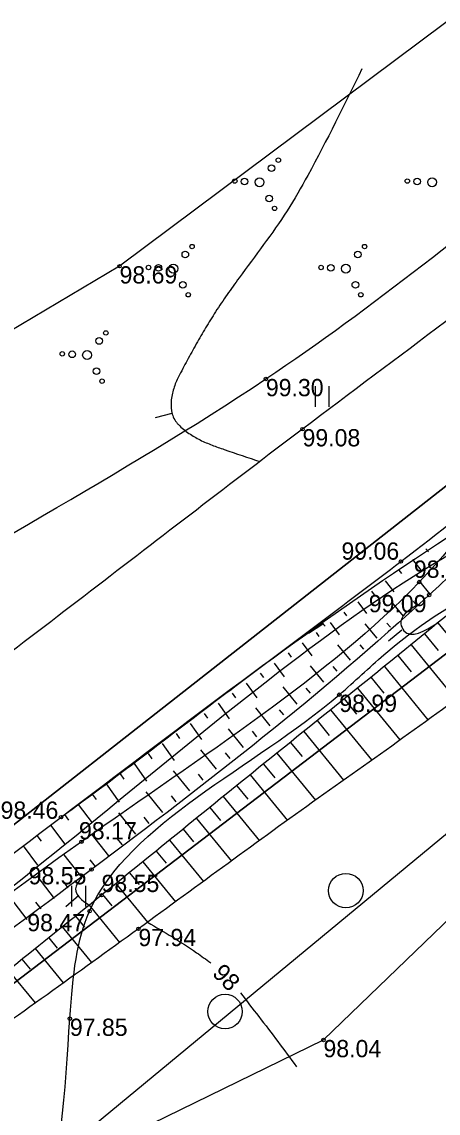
# Model space of a CAD drawing. Extents: x 551610 to 552368, y 324982 to 326143.
# Drawn here: x 551835.61 to 551847.68, y 325325.56 to 325357.14 of the extents above; entities that cross this region are included whole.
import ezdxf

# ---------------------------------------------------------------- set-up
doc = ezdxf.new("R2010")
doc.units = 0
for name, color, linetype in [('CELI_CMAL_####_####_#', 7, 'Continuous'), ('DREN_VADP_####_####_#', 7, 'Continuous'), ('RAMI_UZMR_####_####_#', 7, 'Continuous'), ('RELJ_AATZ_####_TKST_#', 7, 'Continuous'), ('RELJ_ELEM_####_####_#', 7, 'Continuous'), ('RELJ_HORZ_####_TKST_#', 7, 'Continuous'), ('RELJ_HORZ_PAMT_####_#', 7, 'Continuous'), ('RELJ_HORZ_RESN_####_#', 7, 'Continuous'), ('RELJ_NOGA_####_####_#', 7, 'Continuous'), ('RELJ_NOGL_####_####_#', 7, 'Continuous'), ('ROBZ_IERR_####_####_#', 7, 'Continuous'), ('ROBZ_PROJ_####_####_#', 7, 'Continuous'), ('ROBZ_UZMR_####_####_#', 7, 'Continuous'), ('TERT_ELEM_####_####_#', 7, 'Continuous'), ('TERT_KONT_####_####_#', 7, 'Continuous')]:
    doc.layers.add(name, color=color, linetype=linetype)

msp = doc.modelspace()

# ---------------------------------------------------------------- linework, layer by layer
at = {"layer": 'CELI_CMAL_####_####_#'}
for points in [[(552193.1530000002, 326058.498), (552187.7610000002, 326033.522), (552185.931, 326025.836), (552182.623, 326010.509), (552178.898, 325994.57), (552174.5870000002, 325975.18700000003), (552170.725, 325959.326), (552166.9570000002, 325943.805), (552162.166, 325925.484), (552157.619, 325906.566), (552153.211, 325889.255), (552148.945, 325870.988), (552145.184, 325854.073), (552142.42, 325841.537), (552138.907, 325825.524), (552136.346, 325811.835), (552132.1340000001, 325792.403), (552128.642, 325776.536), (552124.476, 325760.85500000004), (552119.171, 325744.408), (552114.154, 325729.662), (552107.269, 325711.112), (552102.6020000001, 325692.60000000003), (552098.25, 325673.24600000004), (552095.0360000001, 325660.342), (552094.07, 325654.684), (552090.375, 325639.274), (552086.936, 325626.864), (552083.416, 325616.707), (552075.615, 325601.11600000004), (552067.493, 325588.894), (552057.532, 325575.724), (552047.819, 325564.027), (552043.023, 325558.065), (552034.966, 325548.63800000004), (552024.9820000001, 325537.196), (552011.992, 325521.644), (552004.209, 325511.772), (551994.165, 325499.401), (551988.8505000001, 325492.821), (551983.5360000001, 325486.24100000004), (551978.5845, 325480.2235), (551973.633, 325474.206), (551968.1070000001, 325467.43100000004), (551962.581, 325460.656), (551956.6295, 325453.398), (551950.6780000001, 325446.14), (551944.856, 325439.1545), (551939.034, 325432.169), (551934.3570343803, 325426.6820352657), (551929.019, 325420.799), (551923.551, 325414.762), (551916.855, 325407.6805), (551910.159, 325400.599), (551905.059, 325395.728), (551899.959, 325390.857), (551895.0025000001, 325386.4685), (551890.046, 325382.08), (551884.136, 325377.281), (551878.226, 325372.482), (551871.7760000001, 325367.3625), (551865.326, 325362.243), (551858.6795, 325356.9305), (551852.0330000002, 325351.618), (551843.745, 325345.3560000001), (551837.598, 325340.6635), (551831.451, 325335.971)], [(551836.7459999961, 325334.12499999703), (551836.746, 325334.125), (551841.6717791831, 325337.8249737359), (551844.1364413894, 325339.67266700516), (551846.597, 325341.526), (551853.0627946417, 325346.6621752336)]]:
    msp.add_spline(points, degree=3, dxfattribs=at)
at = {"layer": 'DREN_VADP_####_####_#'}
msp.add_lwpolyline([(551789.4911000002, 325285.4296000004), (551929.9211999997, 325401.3496000003)], dxfattribs=at)
at = {"layer": 'RAMI_UZMR_####_####_#'}
for points in [[(551920.243, 325424.46600000013), (551913.701, 325413.75400000013), (551904.662, 325404.43100000004), (551895.795, 325394.7090000001), (551885.119, 325387.484), (551873.595, 325377.50200000004), (551862.043, 325368.751), (551848.627, 325357.664), (551838.442, 325350.07), (551826.633, 325343.06900000013), (551812.919, 325332.22100000014), (551805.2590000001, 325323.939), (551800.453, 325319.1880000001), (551789.057, 325310.93100000004), (551777.8860000002, 325301.575), (551774.135, 325296.30800000014), (551759.5, 325284.358), (551744.7120000002, 325270.923)], [(551750.4300000002, 325254.32200000004), (551759.091, 325258.74), (551762.551, 325259.36200000014), (551772.496, 325270.7850000001), (551777.8100000002, 325272.309), (551785.9520000002, 325278.97700000013), (551794.791, 325289.4590000001), (551807.65, 325297.978), (551819.346, 325307.7360000001), (551822.2100000001, 325310.8290000001), (551827.2120000002, 325313.7420000001), (551831.187, 325317.82200000004), (551836.0850000001, 325323.65400000004), (551844.3520000001, 325327.67800000013), (551852.07, 325335.114), (551870.263, 325351.278), (551877.998, 325358.386), (551880.083, 325360.283), (551889.174, 325368.30800000014), (551894.2780000002, 325373.55), (551898.5800000001, 325376.03100000013), (551903.6830000001, 325379.648), (551915.485, 325389.276), (551920.586, 325393.516)]]:
    msp.add_lwpolyline(points, dxfattribs=at)
at = {"layer": 'RELJ_ELEM_####_####_#'}
for centre in [(551838.442, 325350.07), (551842.682, 325346.808), (551843.745, 325345.3560000001), (551846.597, 325341.526), (551847.127, 325340.93100000004), (551847.415, 325340.55600000004), (551844.811, 325337.67000000004), (551836.746, 325334.125), (551836.746, 325334.125), (551837.338, 325333.414), (551837.627, 325332.61000000004), (551837.92, 325331.8670000001), (551837.573, 325331.406), (551838.988, 325330.894), (551837.001, 325328.296), (551844.3520000001, 325327.678)]:
    msp.add_circle(centre, 0.05, dxfattribs=at)
at = {"layer": 'RELJ_HORZ_PAMT_####_#'}
for p, q in [((551839.4786073931, 325345.6946564672), (551839.9631569283, 325345.8179923823)), ((551843.9190344688, 325339.4516760546), (551844.3373171795, 325339.72560957575)), ((551846.2361605685, 325339.23327954847), (551846.62224924, 325339.55098308594)), ((551836.8811521586, 325331.54206663626), (551837.2564765078, 325331.8724174087))]:
    msp.add_line(p, q, dxfattribs=at)
for points in [[(551845.4674408139, 325355.78639237944), (551843.8968180356, 325352.69979847764), (551843.2977964771, 325351.67335607), (551842.6172604591, 325350.6959423948), (551841.9082789301, 325349.73340947804), (551841.559705145, 325349.24705206207), (551841.2239208379, 325348.75160934555), (551840.9355539442, 325348.2899169202), (551840.663090322, 325347.81955518853), (551840.4025695402, 325347.3441835826), (551840.1500311671, 325346.8674615343), (551840.0744694206, 325346.70626560954), (551840.0104123711, 325346.5300859775), (551839.9369811108, 325346.1561164208), (551839.9700748788, 325345.7922345207), (551840.0391741146, 325345.62866445974), (551840.0890677769, 325345.55402505444), (551840.1181263641, 325345.5188108712), (551840.1500311671, 325345.4851219341), (551840.4537594451, 325345.23394167214), (551840.7793746649, 325345.04232930974), (551841.1214735409, 325344.8922197499), (551841.4746527873, 325344.76554789563), (551842.5112699756, 325344.4141945438)], [(551847.0597109013, 325340.25959528744), (551846.596728062, 325339.71929308027), (551846.6849993904, 325339.52142954234), (551847.6679724944, 325339.7500387121)], [(551844.3074014075, 325339.80088793277), (551844.3117328844, 325339.7842282836), (551844.3166776365, 325339.767922134), (551844.3226534169, 325339.75221028225), (551844.3261584905, 325339.74465246743), (551844.328063169, 325339.74096125644), (551844.3290563995, 325339.73913922114), (551844.3295635944, 325339.7382343018), (551844.3298198817, 325339.7377833924), (551844.3300779787, 325339.73733352637), (551844.3360411259, 325339.72759049066), (551844.3424917823, 325339.7181284615), (551844.356653895, 325339.6999311439), (551844.3643844406, 325339.69109978573), (551844.3722724959, 325339.68242810585), (551844.3803400828, 325339.67393253965), (551844.3886092232, 325339.6656295224), (551844.3986184412, 325339.6559026328)], [(551837.3485808398, 325332.3896265475), (551837.1642297745, 325332.04826821876), (551837.558819441, 325331.5766392288)]]:
    msp.add_spline(points, degree=3, dxfattribs=at)
at = {"layer": 'RELJ_HORZ_RESN_####_#'}
for points in [[(551839.2539952525, 325331.0858001754), (551840.6740460574, 325330.2042217265), (551841.0825594771, 325329.91201948054)], [(551841.9432749461, 325329.0393522959), (551842.479856756, 325328.35388848477), (551843.5719937654, 325326.90391974564)]]:
    msp.add_spline(points, degree=3, dxfattribs=at)
at = {"layer": 'RELJ_NOGA_####_####_#'}
for p, q in [((551847.3222200904, 325341.8910415469), (551847.3946321191, 325341.80016400304)), ((551846.9300982959, 325341.5808162106), (551847.1733353109, 325341.2714130237)), ((551846.5365244616, 325341.27243527846), (551846.6102942567, 325341.17788237485)), ((551846.1411741667, 325340.96633549716), (551846.389323113, 325340.64386740234)), ((551847.4435924628, 325340.57996193), (551847.1405990138, 325340.94150747044)), ((551845.7439879578, 325340.6626217292), (551845.8193320587, 325340.5634786121)), ((551845.3453336477, 325340.3608372077), (551845.6001828377, 325340.02194555395)), ((551846.6753378117, 325339.93981829035), (551846.3484568998, 325340.3327303109)), ((551847.0597109013, 325340.25959528744), (551846.9653624817, 325340.3730024241)), ((551844.9451591531, 325340.0610710242), (551845.0228937861, 325339.95663773373)), ((551844.5436615865, 325339.7630790185), (551844.8081893354, 325339.4056577602)), ((551845.9054675556, 325339.301618648), (551845.5565839957, 325339.724217364)), ((551846.2905774537, 325339.6205077332), (551846.1891643829, 325339.742900662)), ((551847.6679724944, 325339.7500387121), (551848.9906786552, 325338.13294780237)), ((551844.1410728823, 325339.4665625754), (551844.2221047557, 325339.35641013813)), ((551847.280849365, 325339.4335966926), (551847.674052395, 325338.9526570974)), ((551843.7373647605, 325339.1715717587), (551844.0122983212, 325338.79308658815)), ((551845.1338785912, 325338.66549772175), (551844.7639239636, 325339.11509955046)), ((551845.5198882606, 325338.98329710093), (551845.4118857776, 325339.1141192889)), ((551846.8930477375, 325339.1179866554), (551848.1896988917, 325337.5315429528)), ((551843.3328151111, 325338.87773582706), (551843.4172231948, 325338.7610049082)), ((551846.5048654475, 325338.8028447854), (551846.8891303691, 325338.33264027507)), ((551842.9274591485, 325338.5850133866), (551843.2158286853, 325338.1850654162)), ((551844.3607911437, 325338.03119889554), (551843.971704689, 325338.5067442949)), ((551844.7475163154, 325338.34812717885), (551844.6336141096, 325338.48696454987)), ((551846.1162033948, 325338.4882946166), (551847.3800394065, 325336.9418635009)), ((551842.5208938506, 325338.2939735249), (551842.6094334383, 325338.17014860245)), ((551845.7271585861, 325338.17421797675), (551846.1008698991, 325337.7170329836)), ((551841.7074501074, 325337.7123299256), (551841.8007274659, 325337.58187910705)), ((551842.114171979, 325338.0031517253), (551842.4172910615, 325337.5792317828)), ((551843.5862589936, 325337.3986648085), (551843.1793404125, 325337.8983276665)), ((551843.973702961, 325337.7147140388), (551843.8542531928, 325337.86106396525)), ((551845.337794766, 325337.86053691286), (551846.5648410766, 325336.3598564838)), ((551841.3007282357, 325337.42150812596), (551841.6192783923, 325336.9760074241)), ((551844.9483946036, 325337.54690097016), (551845.3107146124, 325337.10395610565)), ((551840.8940063642, 325337.13068632636), (551840.9918210997, 325336.9938898677)), ((551842.8103073017, 325336.7678729936), (551842.3870884095, 325337.2899972472)), ((551843.1984716204, 325337.0830370153), (551843.0738649019, 325337.2363519534)), ((551844.5588739574, 325337.23341466073), (551845.7473616267, 325335.7810547429)), ((551840.4872844925, 325336.83986452676), (551840.820798914, 325336.37343591)), ((551844.1693533113, 325336.91992835124), (551844.5201325848, 325336.4914478445)), ((551840.0805626209, 325336.54904272716), (551840.1828926912, 325336.4059314548)), ((551842.0331405166, 325336.13857873017), (551841.5945064783, 325336.6814134925)), ((551842.4218839045, 325336.4530281675), (551842.2924310527, 325336.61273387756)), ((551843.7799444012, 325336.60630330176), (551844.930510839, 325335.20136737276)), ((551839.6738407493, 325336.2582209275), (551840.0225504737, 325335.7705412832)), ((551843.390704118, 325336.2924690256), (551843.7304862188, 325335.87766951293)), ((551839.2671188776, 325335.9673991279), (551839.3740800866, 325335.81781108753)), ((551841.2548689762, 325335.5106511678), (551840.8018054774, 325336.07279166346)), ((551841.644168747, 325335.82441172685), (551841.5104736631, 325335.99029448046)), ((551843.0017564775, 325335.97827206017), (551844.1174817957, 325334.6163365497)), ((551838.8607501349, 325335.6760856369), (551839.2271564192, 325335.16814414854)), ((551842.6131317223, 325335.6636758877), (551842.9428701951, 325335.26118212694)), ((551838.4555608736, 325335.3831325785), (551838.5680728795, 325335.2282284373)), ((551840.47537503, 325334.884241805), (551840.0096921423, 325335.46477128076)), ((551840.8652860206, 325335.1972423475), (551840.7274032553, 325335.36868750333)), ((551842.2245655787, 325335.3490072491), (551843.3071473604, 325334.0275731978)), ((551838.0512342629, 325335.0889901697), (551838.4339522967, 325334.5642832653)), ((551839.6950400712, 325334.2588803404), (551839.2170503186, 325334.85634523415)), ((551841.8359994353, 325335.0343386105), (551842.1558331227, 325334.6439401679)), ((551837.64774254, 325334.79370360164), (551837.764799897, 325334.63398173806)), ((551840.0853536731, 325334.57137867005), (551839.9436402394, 325334.7480414324)), ((551841.447471376, 325334.7196229532), (551842.4970760928, 325333.4384477394)), ((551837.2454457546, 325334.4967913679), (551837.6443371109, 325333.9586955944)), ((551838.9138144366, 325333.6346317918), (551838.4247598298, 325334.24818886956)), ((551841.0589670094, 325334.40487804514), (551841.3688890443, 325334.02658013464)), ((551836.8442822198, 325334.19835013855), (551836.9660800088, 325334.035152668)), ((551839.3045504648, 325333.9466018865), (551839.1594555345, 325334.1283004281)), ((551840.6704626429, 325334.09013313707), (551841.687004825, 325332.849322281)), ((551836.0438263405, 325333.5989587569), (551836.1689552906, 325333.43193334976)), ((551836.4439874023, 325333.8987438877), (551836.8560509167, 325333.34871069225)), ((551838.1317107977, 325333.0114835406), (551837.6320024743, 325333.6396741415)), ((551840.2819582763, 325333.7753882291), (551840.5819615507, 325333.40919962595)), ((551835.6436652788, 325333.2991736261), (551836.065794765, 325332.73570410727)), ((551838.5228238943, 325333.32298071164), (551838.374397032, 325333.50919376564)), ((551839.8934539097, 325333.46064332104), (551840.8767324901, 325332.2604735037)), ((551837.3485808398, 325332.3896265475), (551836.8401925039, 325333.03192284924)), ((551839.5047136869, 325333.14618983073), (551839.7946941057, 325332.7922638499)), ((551837.740413686, 325332.700217464), (551837.5888836575, 325332.89070806664)), ((551839.1159036703, 325332.83182257565), (551840.0657616663, 325331.67258712265)), ((551836.5606515538, 325331.7738666998), (551836.0534475832, 325332.42808048043)), ((551838.7269894558, 325332.5175843182), (551839.006904733, 325332.1759999256)), ((551836.9552861609, 325332.0808894508), (551836.8031373302, 325332.27592321875)), ((551838.3378460075, 325332.203629931), (551839.2539952525, 325331.0858001754)), ((551835.7679118696, 325331.16431058693), (551835.2649333555, 325331.82288013335)), ((551837.9484835108, 325331.88994721527), (551838.218226083, 325331.560887353)), ((551836.1648676605, 325331.4683267558), (551836.0134564748, 325331.66569691506)), ((551837.558819441, 325331.5766392288), (551838.4409855577, 325330.5007368781)), ((551837.1690208567, 325331.26349867), (551837.4285314856, 325330.94708783797)), ((551836.779030416, 325330.95059699833), (551837.6269303459, 325329.9171291581)), ((551836.3887529253, 325330.63805343304), (551836.638003804, 325330.33436630626)), ((551835.9984754345, 325330.3255098678), (551836.8119140835, 325329.33486427297)), ((551835.608073316, 325330.01312203123), (551835.846923015, 325329.7223750825)), ((551835.2175915765, 325329.70083368506), (551835.9965638749, 325328.75306679815))]:
    msp.add_line(p, q, dxfattribs=at)
for points in [[(551914.8910000002, 325394.168), (551909.2030000001, 325389.5405), (551903.515, 325384.913), (551897.795, 325380.565), (551892.0750000001, 325376.217), (551886.784, 325371.8995), (551881.493, 325367.582), (551875.0775, 325362.452), (551868.662, 325357.32200000004), (551863.6255000002, 325353.098), (551858.5890000003, 325348.874), (551853.2765000003, 325344.43350000004), (551847.964, 325339.993), (551842.942, 325335.93), (551837.92, 325331.8670000001), (551833.0465, 325327.9645), (551828.173, 325324.06200000003), (551821.7925, 325318.441), (551815.412, 325312.82)], [(551763.775, 325271.255), (551771.07, 325278.13), (551779.811, 325286.19200000004), (551789.387, 325294.908), (551800.971, 325305.18100000004), (551813.887, 325316.15900000004), (551826.8520000001, 325326.626), (551836.746, 325334.125), (551846.709, 325341.407), (551855.8740000001, 325349.03600000014), (551858.6770000003, 325351.444), (551859.189, 325351.392), (551859.076, 325350.886), (551856.646, 325348.588), (551847.415, 325340.55600000004), (551837.627, 325332.61000000004), (551827.696, 325325.021), (551815.106, 325314.0900000001), (551802.474, 325303.9810000001), (551791.583, 325294.202), (551781.159, 325285.07800000004), (551772.238, 325276.963), (551763.557, 325269.48500000004)]]:
    msp.add_spline(points, degree=3, dxfattribs=at)
at = {"layer": 'RELJ_NOGL_####_####_#'}
for points in [[(551914.891, 325394.168), (551909.7085000001, 325389.0125), (551904.5260000001, 325383.857), (551898.6675, 325379.60500000004), (551892.809, 325375.353), (551887.724, 325370.88450000004), (551882.6390000001, 325366.4160000001), (551876.261, 325360.575), (551869.883, 325354.734), (551864.692, 325350.85500000004), (551859.501, 325346.9760000001), (551854.452, 325342.71400000004), (551849.4030000002, 325338.452), (551844.1955, 325334.673), (551838.988, 325330.894), (551833.6785, 325327.099), (551828.369, 325323.304), (551815.412, 325312.82)], [(551763.775, 325271.255), (551771.301, 325277.92000000004), (551780.114, 325285.932), (551790.111, 325294.974), (551801.314, 325304.859), (551814.119, 325315.875), (551827.252, 325325.891), (551837.1800000002, 325333.60000000003), (551846.9520000002, 325341.093), (551856.0550000002, 325348.869), (551858.718, 325351.1060000001), (551858.834, 325350.95300000004), (551856.2020000002, 325348.7800000001), (551847.127, 325340.93100000004), (551837.338, 325333.414), (551827.3400000001, 325325.74), (551814.423, 325315.446), (551801.584, 325304.5900000001), (551790.4770000001, 325294.5790000001), (551780.638, 325285.451), (551771.86, 325277.4810000001), (551763.557, 325269.48500000004)]]:
    msp.add_spline(points, degree=3, dxfattribs=at)
at = {"layer": 'ROBZ_IERR_####_####_#'}
msp.add_lwpolyline([(552030.8355015758, 325604.43340260437), (552066.7479999998, 325608.9710000009), (552072.4510000004, 325609.6919999998), (552057.9069999997, 325582.4470000006), (551954.7379999999, 325442.1850000005), (551918.8030000003, 325406.1400000006), (551858.3049999997, 325351.84500000067), (551779.875, 325290.48599999957), (551742.1200000001, 325255.8110000007), (551717.5760000004, 325225.85799999913), (551708.1109999996, 325209.56200000085), (551703.4749999996, 325193.0069999993), (551698.8150000004, 325175.9509999994), (551697.3150000004, 325154.9450000003), (551695.5219999999, 325117.1779999994), (551688.324, 325096.47199999914), (551680.8269999997, 325086.56900000013), (551676.0290000001, 325082.3670000006), (551665.8320000004, 325079.3660000004), (551637.130936602, 325087.5139416568)], dxfattribs=at)
at = {"layer": 'ROBZ_PROJ_####_####_#'}
for points in [[(551636.9026536072, 325087.5787488905), (551665.8320000004, 325079.3660000004), (551676.0290000001, 325082.3670000006), (551680.8269999997, 325086.56900000013), (551688.324, 325096.47199999914), (551695.5219999999, 325117.1779999994), (551697.3150000004, 325154.9450000003), (551698.8150000004, 325175.9509999994), (551703.4749999996, 325193.0069999993), (551708.1109999996, 325209.56200000085), (551717.5760000004, 325225.85799999913), (551742.1200000001, 325255.8110000007), (551779.875, 325290.48599999957), (551858.3049999997, 325351.84500000067), (551918.8030000003, 325406.1400000006), (551954.7379999999, 325442.1850000005), (552057.9069999997, 325582.4470000006)], [(552065.0240000002, 325571.6610000004), (552021.9220000004, 325520.0189999994), (551958.7029999997, 325442.8200000003), (551936.4249999998, 325416.5089999996), (551858.3839999996, 325346.8259999994), (551824.8669999996, 325321.3279999998), (551809.176, 325308.95600000024), (551762.9469999997, 325266.4729999993), (551743.9299999997, 325247.02899999917), (551741.9689999997, 325243.8029999994), (551725.2079999996, 325220.7620000001), (551714.2920000004, 325199.4450000003), (551711.5659999996, 325192.27999999933), (551707.318, 325174.5920000002), (551708.75, 325132.65200000076), (551708.9179999996, 325111.97399999946), (551703.2100000001, 325112.7709999997), (551698.5219999999, 325091.4269999992), (551680.3049999997, 325068.9820000008), (551659.9000000004, 325070.2650000006), (551636.6049511868, 325077.09034051927)]]:
    msp.add_lwpolyline(points, dxfattribs=at)
at = {"layer": 'ROBZ_UZMR_####_####_#'}
msp.add_lwpolyline([(551745.9285475551, 325077.7865934619), (551703.2100000001, 325112.7709999997), (551708.9179999996, 325111.97399999946), (551708.75, 325132.65200000076), (551707.318, 325174.5920000002), (551711.5659999996, 325192.27999999933), (551714.2920000004, 325199.4450000003), (551725.2079999996, 325220.7620000001), (551741.9689999997, 325243.8029999994), (551743.9299999997, 325247.02899999917), (551762.9469999997, 325266.4729999993), (551809.176, 325308.95600000024), (551824.8669999996, 325321.3279999998), (551858.3839999996, 325346.8259999994), (551859.4560000002, 325345.5170000009), (551878.6628803568, 325323.25660650834)], dxfattribs=at)
at = {"layer": 'TERT_ELEM_####_####_#'}
for p, q in [((551844.1189476539, 325346), (551844.1189476539, 325346.60000000003)), ((551844.5189476539, 325346), (551844.5189476539, 325346.60000000003)), ((551837.0612437566, 325331.5418624346), (551837.0612437566, 325332.14186243457)), ((551837.4612437565, 325331.5418624346), (551837.4612437565, 325332.14186243457))]:
    msp.add_line(p, q, dxfattribs=at)
for centre, radius in [((551843.044, 325353.13936), 0.06400000000000033), ((551842.84752, 325352.90767999995), 0.09600000000000135), ((551841.7816, 325352.53423999995), 0.06400000000000033), ((551842.06608, 325352.52079999994), 0.09600000000000135), ((551842.5, 325352.5), 0.12800000000000178), ((551846.7816, 325352.53423999995), 0.06400000000000033), ((551847.06608, 325352.52079999994), 0.09600000000000135), ((551847.5, 325352.5), 0.12800000000000178), ((551842.77648, 325352.0331199999), 0.09600000000000135), ((551842.93392, 325351.74383999995), 0.06400000000000033), ((551840.544, 325350.63936), 0.06400000000000033), ((551845.544, 325350.63936), 0.06400000000000033), ((551840.34752, 325350.40767999995), 0.09600000000000135), ((551845.34752, 325350.40767999995), 0.09600000000000135), ((551839.2816, 325350.03423999995), 0.06400000000000033), ((551839.56608, 325350.02079999994), 0.09600000000000135), ((551840, 325350), 0.12800000000000178), ((551844.2816, 325350.03423999995), 0.06400000000000033), ((551844.56608, 325350.02079999994), 0.09600000000000135), ((551845, 325350), 0.12800000000000178), ((551840.27648, 325349.5331199999), 0.09600000000000135), ((551845.27648, 325349.5331199999), 0.09600000000000135), ((551840.43392, 325349.24383999995), 0.06400000000000033), ((551845.43392, 325349.24383999995), 0.06400000000000033), ((551838.044, 325348.13936), 0.06400000000000033), ((551837.84752, 325347.90767999995), 0.09600000000000135), ((551836.7816, 325347.53423999995), 0.06400000000000033), ((551837.06608, 325347.52079999994), 0.09600000000000135), ((551837.5, 325347.5), 0.12800000000000178), ((551837.77648, 325347.0331199999), 0.09600000000000135), ((551837.93392, 325346.74383999995), 0.06400000000000033), ((551845, 325332), 0.5), ((551841.5, 325328.5), 0.5)]:
    msp.add_circle(centre, radius, dxfattribs=at)
at = {"layer": 'TERT_KONT_####_####_#'}
for points in [[(551715.682, 325237.194), (551719.6310000002, 325233.982), (551721.713, 325233.332), (551727.219, 325242.858), (551736.745, 325255.10000000003), (551749.7150000001, 325269.30600000004), (551763.22, 325281.319), (551775.689, 325291.952), (551781.3590000002, 325297.365), (551791.99, 325307.364), (551802.1510000001, 325315.646), (551807.744, 325319.425), (551816.002, 325327.048), (551829.752, 325338.868), (551842.682, 325346.808), (551851.649, 325353.604), (551864.3740000001, 325363.65), (551877.061, 325374.152), (551888.659, 325383.998), (551898.8620000001, 325392.13200000004), (551908.595, 325401.661), (551921.314, 325415.12), (551926.941, 325420.561), (551925.641, 325423.149), (551920.243, 325424.466)], [(551762.551, 325259.362), (551763.144, 325264.118), (551763.978, 325267.212), (551768.72, 325271.736), (551772.496, 325270.785), (551776.289, 325275.45800000004), (551774.5280000002, 325277.776), (551782.597, 325284.402), (551792.051, 325293.607), (551803.257, 325302.71), (551814.618, 325312.22), (551814.9767815643, 325312.52138088783), (551822.2100000001, 325310.8290000001), (551827.2120000002, 325313.7420000001), (551831.187, 325317.82200000004), (551830.039, 325323.563), (551832.86, 325327.054), (551836.0850000001, 325323.65400000004), (551837.001, 325328.296), (551837.573, 325331.406), (551844.811, 325337.67000000004), (551846.1029704096, 325338.82700230164), (551860.152, 325343.998)]]:
    msp.add_spline(points, degree=3, dxfattribs=at)

# ---------------------------------------------------------------- texts
at = {"layer": 'RELJ_AATZ_####_TKST_#'}
for s, p in [('98.69', (551838.442, 325349.57)), ('99.30', (551842.682, 325346.308)), ('99.08', (551843.745, 325344.8560000001)), ('99.06', (551844.873732832, 325341.57703484345)), ('98.83', (551846.9726775673, 325341.0538611844)), ('99.09', (551845.6660124267, 325340.05600000004)), ('98.99', (551844.811, 325337.17000000004)), ('98.46', (551834.9940729518, 325334.07798995235)), ('98.17', (551837.2659828647, 325333.48305670405)), ('98.55', (551835.8059952912, 325332.18206658337)), ('98.55', (551837.92, 325331.95897550596)), ('98.47', (551835.7674275346, 325330.8236381905)), ('97.94', (551838.988, 325330.394)), ('97.85', (551837.001, 325327.796)), ('98.04', (551844.3520000001, 325327.178))]:
    msp.add_text(s, height=0.5, dxfattribs=at).set_placement(p)
at = {"layer": 'RELJ_HORZ_####_TKST_#'}
msp.add_text('98', height=0.5, rotation=314.22502498928515, dxfattribs=at).set_placement((551841.102002485, 325329.58207678725))

doc.saveas('drawing.dxf')
